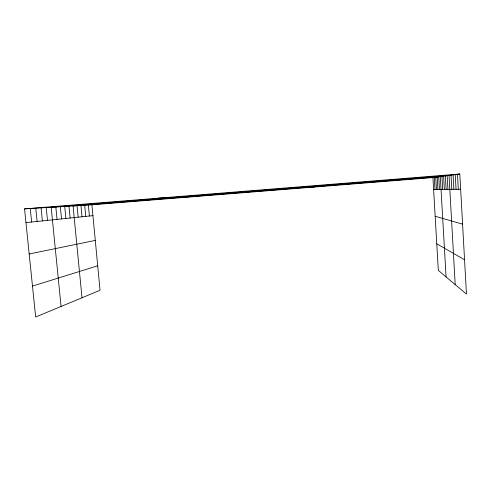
<?xml version="1.0" encoding="UTF-8"?>
<svg xmlns="http://www.w3.org/2000/svg" width="491" height="491" viewBox="0 0 491 491"><rect width="100%" height="100%" fill="white"/><g stroke="black" fill="none" stroke-linecap="round" stroke-linejoin="round"><path stroke-width="0.74" d="M32.486 286.075L97.709 265.797M29.184 253.982L95.291 240.418M432.915 177.589L459.809 173.992L466.45 294.097L438.316 270.381L432.915 177.589L91.891 204.808L24.55 208.878L35.659 317.008L100.047 290.291L91.891 204.808M25.962 222.619L92.928 215.653M24.55 208.878L459.809 173.992M158.501 198.143L198.493 196.302M433.596 189.366L460.656 189.274M306.145 186.31L314.271 187.059M435.167 216.261L462.583 224.129M436.769 243.806L464.554 259.77M41.072 207.877L42.392 220.913M35.757 208.196L37.107 221.459M30.258 208.534L31.633 222.03M60.338 206.717L61.547 218.918M55.827 206.987L57.054 219.385M61.074 306.464L51.168 207.27L449.032 175.434L455.2 284.614M46.203 207.57L47.492 220.379M82.009 297.779L73.061 205.944L440.31 176.6L446.073 276.924M68.949 206.195L70.109 218.029M64.708 206.453L65.892 218.464M88.343 205.023L89.393 216.022M84.685 205.244L85.759 216.396M80.923 205.471L82.015 216.789M77.05 205.704L78.161 217.188M443.625 176.159L444.373 189.33M441.943 176.379L442.679 189.336M438.739 176.809L439.457 189.348M437.211 177.012L437.923 189.348M435.732 177.214L436.438 189.354M434.302 177.404L434.995 189.36M457.483 174.305L458.312 189.28M455.249 174.6L456.065 189.287M453.095 174.888L453.905 189.299M451.026 175.164L451.824 189.305M447.166 175.68L447.939 189.317M445.362 175.925L446.129 189.323"/></g></svg>
